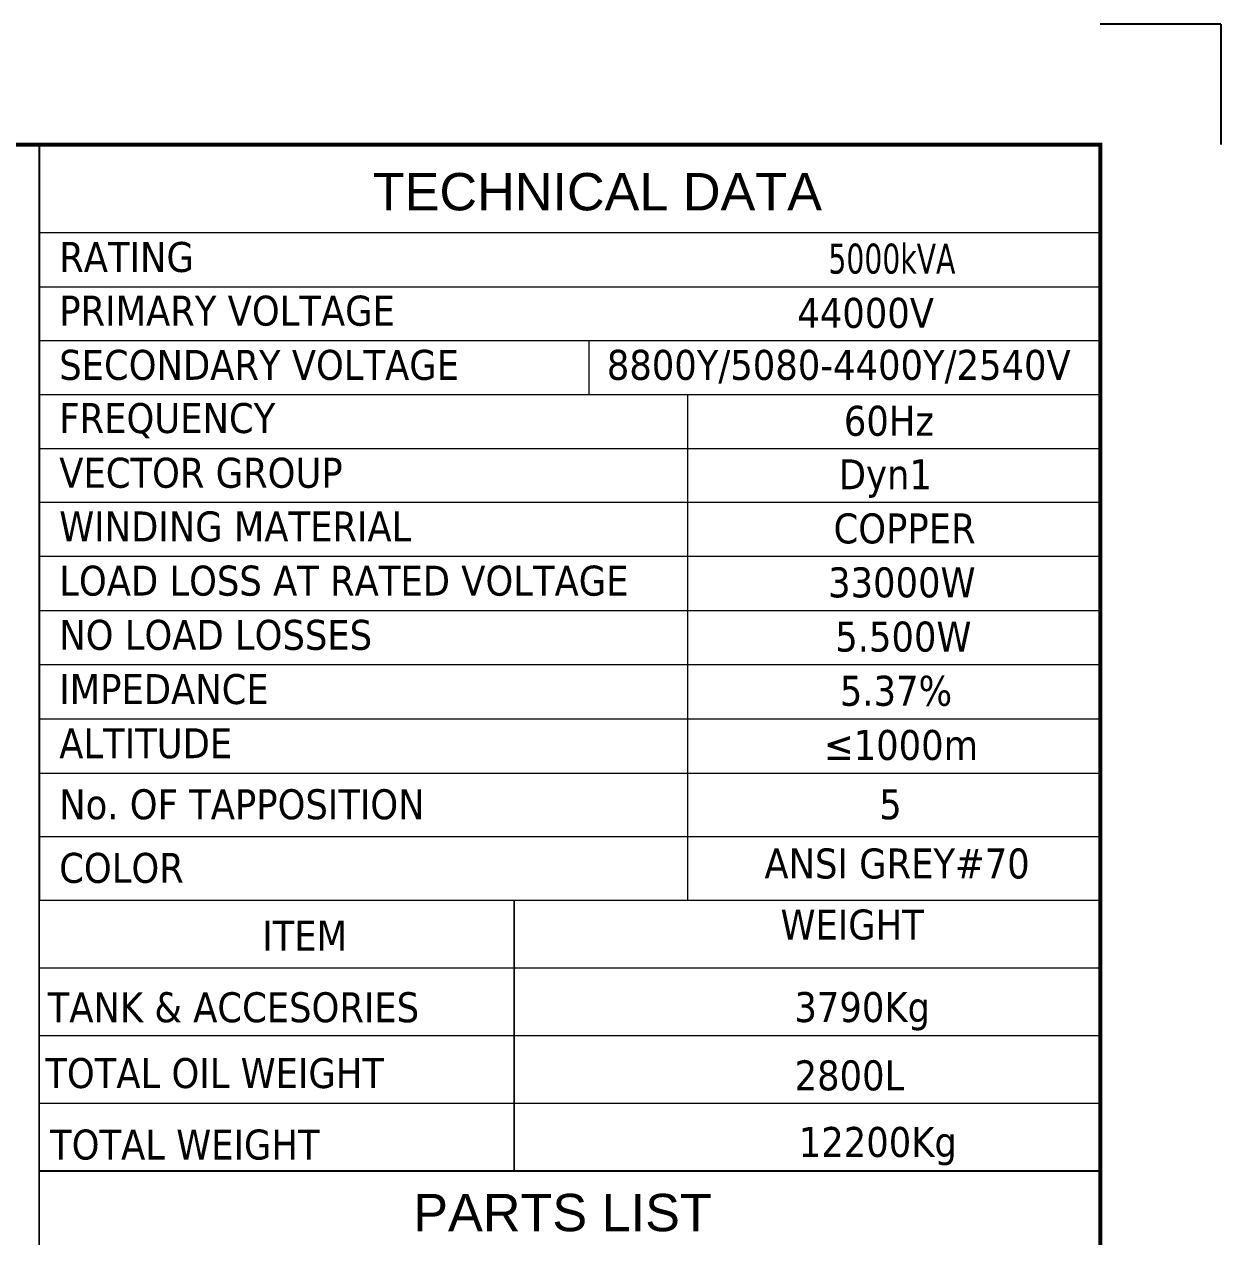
# Model space of a CAD drawing. Header units: millimetres. Extents: x 170275 to 421125, y -418833 to -203687.
# Drawn here: x 178903 to 181577, y -206398 to -203687 of the extents above; entities that cross this region are included whole.
import ezdxf

# ---------------------------------------------------------------- set-up
doc = ezdxf.new("R2010")
doc.units = ezdxf.units.MM
doc.header["$LTSCALE"] = 13
doc.layers.add('1', color=4, linetype='Continuous')
doc.layers.add('6文字层', color=3, linetype='Continuous')
doc.layers.add('paper', color=254, linetype='Continuous', plot=False)
doc.layers.add('铁心', color=3, linetype='Continuous', lineweight=0)
doc.styles.add('PDF Arial', font='arial.ttf')
doc.styles.add('Tahoma$001', font='tahoma.ttf', dxfattribs={"height": 2.159784})

msp = doc.modelspace()

# ---------------------------------------------------------------- linework, layer by layer
at = {"layer": '1', "const_width": 9.42}
msp.add_lwpolyline([(170974.37, -211383.37), (181307.81, -211383.37), (181307.81, -203956.21), (170974.37, -203956.21), (170974.37, -211383.37)], dxfattribs=at)
at = {"layer": '6文字层'}
for points in [[(178936.28, -203956.21), (181307.81, -203956.21)], [(178936.28, -203956.21), (178936.28, -205645.28)], [(181307.81, -203956.21), (181307.81, -205360.96)], [(178936.28, -206249.99), (181307.81, -206249.99)]]:
    msp.add_lwpolyline(points, dxfattribs=at)
at = {"layer": 'paper'}
for q in [(181307.81, -203687.11), (181576.91, -203956.21)]:
    msp.add_line((181576.91, -203687.11), q, dxfattribs=at)
at = {"layer": '铁心'}
for p, q in [((178936.28, -205645.28), (178936.28, -205877.46)), ((178936.28, -205877.46), (178936.28, -205645.28)), ((178936.28, -205645.28), (181307.81, -205645.28)), ((179997.57, -205645.28), (179997.57, -205877.46)), ((179997.57, -205877.46), (179997.57, -205645.28)), ((181307.81, -205645.28), (181307.81, -206249.99)), ((178936.28, -205796.46), (181307.81, -205796.46)), ((178936.28, -206091.78), (178936.28, -205877.46)), ((178936.28, -205877.46), (178936.28, -206091.78)), ((179997.57, -206091.78), (179997.57, -205877.46)), ((179997.57, -205877.46), (179997.57, -206091.78)), ((178936.28, -205947.63), (181307.81, -205947.63)), ((178936.28, -206249.99), (178936.28, -206091.78)), ((178936.28, -206091.78), (178936.28, -206249.99)), ((178936.28, -206098.81), (181307.81, -206098.81)), ((179997.57, -206249.99), (179997.57, -206091.78)), ((179997.57, -206091.78), (179997.57, -206249.99)), ((179169.43, -206249.99), (181307.81, -206249.99))]:
    msp.add_line(p, q, dxfattribs=at)
for points in [[(178936.28, -204152.81), (181307.81, -204152.81)], [(178936.28, -204273.97), (181307.81, -204273.97)], [(180164.36, -204393.33), (180164.36, -204513.92)], [(178936.28, -204393.98), (181307.81, -204393.98)], [(178936.28, -204515.14), (181307.81, -204515.14)], [(180385.36, -204515.14), (180385.36, -205645.28)], [(178936.28, -204635.16), (181307.81, -204635.16)], [(178936.28, -204755.17), (181307.81, -204755.17)], [(178936.28, -204876.33), (181307.81, -204876.33)], [(178936.28, -204997.49), (181307.81, -204997.49)], [(178936.28, -205118.64), (181307.81, -205118.64)], [(178936.28, -205239.8), (181307.81, -205239.8)], [(178936.28, -205360.96), (181307.81, -205360.96)], [(178936.28, -205360.96), (181307.81, -205360.96)], [(181307.81, -205360.96), (181307.81, -205643.94)], [(178936.28, -205503.12), (181307.81, -205503.12)], [(178936.28, -209478.59), (178936.28, -206212.16)], [(178936.28, -206249.99), (178936.28, -206446.58), (178936.28, -206446.58)], [(178936.28, -206249.99), (181307.81, -206249.99)]]:
    msp.add_lwpolyline(points, dxfattribs=at)

# ---------------------------------------------------------------- texts
for s, height, style, p in [('TECHNICAL DATA', 83.4498, 'PDF Arial', (179681.84, -204103.14)), ('RATING', 66.984, 'Tahoma$001', (178981.14, -204240.82)), ('PRIMARY VOLTAGE', 66.9836, 'Tahoma$001', (178981.14, -204360.84)), ('44000V', 66.984, 'Tahoma$001', (180630.64, -204365.72)), ('SECONDARY VOLTAGE', 66.9836, 'Tahoma$001', (178981.14, -204481.99)), ('8800Y/5080-4400Y/2540V', 66.9836, 'Tahoma$001', (180204.89, -204481.99)), ('FREQUENCY', 66.984, 'Tahoma$001', (178981.14, -204600.87)), ('60Hz', 66.984, 'Tahoma$001', (180734.63, -204607.02)), ('VECTOR GROUP', 66.9836, 'Tahoma$001', (178981.14, -204723.17)), ('Dyn1', 66.984, 'Tahoma$001', (180723.38, -204726.7)), ('WINDING MATERIAL', 66.9836, 'Tahoma$001', (178981.14, -204843.18)), ('LOAD LOSS AT RATED VOLTAGE', 66.9836, 'Tahoma$001', (178981.14, -204964.34)), ('33000W', 66.984, 'Tahoma$001', (180699.33, -204968.21)), ('NO LOAD LOSSES', 66.9836, 'Tahoma$001', (178981.14, -205085.5)), ('5.500W', 66.984, 'Tahoma$001', (180715.35, -205089.37)), ('IMPEDANCE', 66.984, 'Tahoma$001', (178981.14, -205206.66)), ('5.37%%%', 66.984, 'Tahoma$001', (180725.65, -205210.52)), ('ALTITUDE', 66.984, 'Tahoma$001', (178981.14, -205327.81)), ('≤1000m', 66.984, 'Tahoma$001', (180690.32, -205331.68)), ('No. OF TAPPOSITION', 66.9836, 'Tahoma$001', (178981.04, -205464.23)), ('5', 66.98, 'Tahoma$001', (180813.63, -205464.23)), ('COLOR', 66.984, 'Tahoma$001', (178981.04, -205606.39)), ('ITEM', 66.984, 'Tahoma$001', (179434.87, -205757.91)), ('TANK & ACCESORIES', 66.9836, 'Tahoma$001', (178955.38, -205917.98)), ('3790Kg', 66.984, 'Tahoma$001', (180624.09, -205917.61)), ('TOTAL OIL WEIGHT', 66.9836, 'Tahoma$001', (178950.06, -206065.12)), ('2800L', 66.984, 'Tahoma$001', (180624.53, -206070.19)), ('12200Kg', 66.984, 'Tahoma$001', (180633.85, -206219.11)), ('TOTAL WEIGHT', 66.9836, 'Tahoma$001', (178960.69, -206224.89)), ('PARTS LIST', 83.45, 'PDF Arial', (179772.31, -206385.15))]:
    msp.add_text(s, height=height, dxfattribs=dict(at, style=style)).set_placement(p)
at = {"layer": '铁心', "style": 'Tahoma$001', "width": 0.8}
msp.add_text('5000kVA', height=66.984, dxfattribs=at).set_placement((180699.97, -204244.48))
at = {"layer": '铁心', "color": 3, "true_color": 0x00ff00, "style": 'Tahoma$001'}
for s, height, p in [('COPPER', 66.984, (180711.61, -204847.61)), ('ANSI GREY#70 ', 66.9836, (180557.1, -205596.62))]:
    msp.add_text(s, height=height, dxfattribs=at).set_placement(p)
at = {"layer": '铁心', "insert": (180593.1, -205666.15), "char_height": 66.984, "width": 807.5486, "attachment_point": 1, "style": 'Tahoma$001'}
msp.add_mtext('WEIGHT', dxfattribs=at)

doc.saveas('drawing.dxf')
